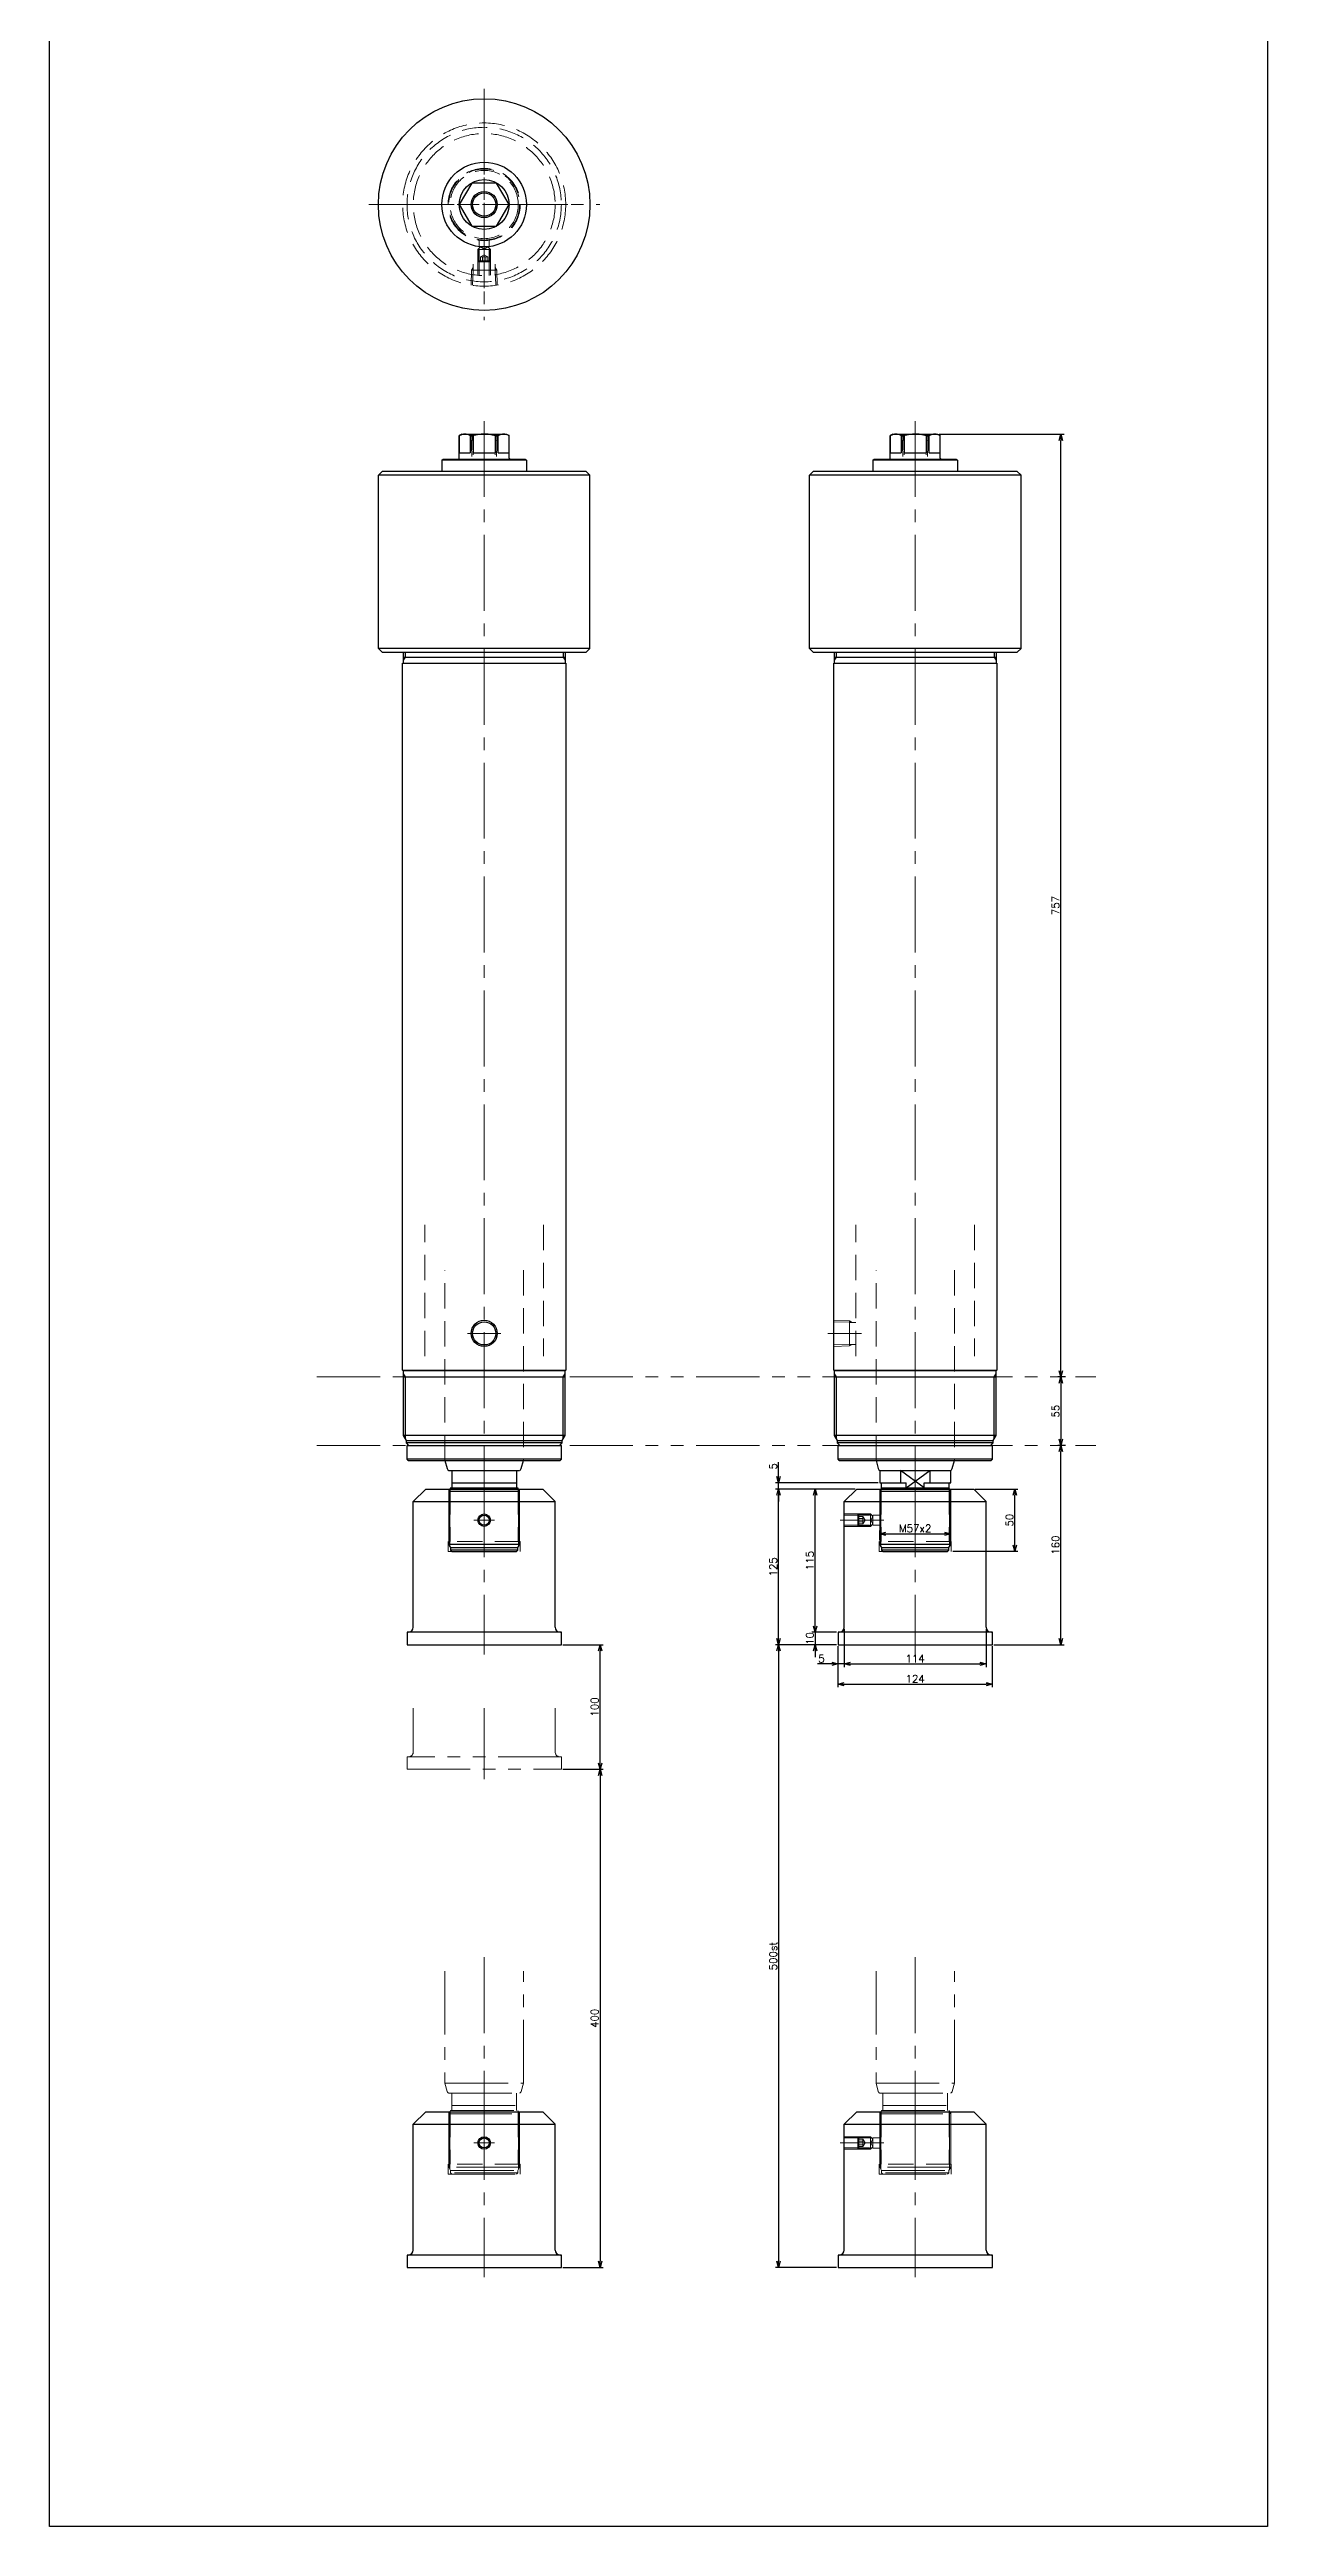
# Model space of a CAD drawing. Header units: millimetres. Extents: x 0 to 49006, y -7876 to 6995.
# Drawn here: x 17464 to 18443, y -3841 to -1852 of the extents above; entities that cross this region are included whole.
import ezdxf
from ezdxf.xclip import XClip

# ---------------------------------------------------------------- set-up
doc = ezdxf.new("R2010")
doc.units = ezdxf.units.MM
doc.header["$LTSCALE"] = 3.2
doc.header["$XCLIPFRAME"] = 0
doc.header["$PDMODE"] = 99
doc.header["$PDSIZE"] = 1
for name, pattern in [('CENTER2', [28.575, 19.05, -3.175, 3.175, -3.175]), ('HIDDEN', [9.525, 6.35, -3.175]), ('PHANTOM2', [31.75, 15.875, -3.175, 3.175, -3.175, 3.175, -3.175])]:
    doc.linetypes.add(name, pattern=pattern)
for name, color, linetype, lineweight in [('04_HIDDEN', 2, 'HIDDEN', 13), ('05_CENTER', 4, 'CENTER2', 13), ('06_PHANTOM', 2, 'PHANTOM2', 13), ('08_DIM', 3, 'Continuous', 13)]:
    doc.layers.add(name, color=color, linetype=linetype, lineweight=lineweight)
doc.layers.add('10_DRAFT', color=8, linetype='Continuous', lineweight=0, plot=False)
doc.styles.add('KSS_TXT', font='txt.shx', dxfattribs={"bigfont": 'extfont2.shx'})
doc.dimstyles.new('KSS_DIM', dxfattribs={"dimscale": 12, "dimtxt": 3, "dimasz": 2.5, "dimexe": 1.25, "dimexo": 0.625, "dimtad": 1, "dimdsep": 46, "dimtxsty": 'KSS_TXT', "dimblk": 'OPEN30', "dimcen": 0, "dimazin": 2, "dimtfac": 0.75, "dimtmove": 0, "dimatfit": 3, "dimldrblk": 'OPEN30', "dimfxl": 1.25, "dimtolj": 1, "dimarcsym": 0})

# ---------------------------------------------------------------- blocks, each defined once
blk = doc.blocks.new('SD5-500-NCa_1_1')
at = {"color": 0}
for p, q in [((-867, 82), (-864, 85)), ((-867, 82), (-867, -82)), ((-725, 85), (-864, 85)), ((-864, 85), (-864, -85)), ((-722, 82), (-725, 85)), ((-725, 85), (-725, -85)), ((-722, -82), (-722, 82)), ((-722, 65), (-713, 65)), ((-722, 63.5), (-718, 63.5)), ((-718, -65), (-718, 65)), ((-718, 63.5), (-715.4, 65)), ((-713, 65.5), (-145.5, 65.5)), ((-713, -65.5), (-713, 65.5)), ((-145.5, -65.5), (-145.5, 65.5)), ((-145, 65), (-145.5, 65.5)), ((-145, 65), (-145, -65)), ((-92.9, 65), (-145, 65)), ((-140, 63.5), (-142.6, 65)), ((-140, -65), (-140, 65)), ((-90.3, 63.5), (-140, 63.5)), ((-92.9, 65), (-92.9, -65)), ((-89, 62.7), (-92.9, 65)), ((-89, -62.8), (-89, 62.7)), ((-87, 62.7), (-89, 62.7)), ((-87, 62.7), (-87, -62.8)), ((-85, 60.7), (-87, 62.7)), ((-85, -62), (-85, 62)), ((-74, 62), (-85, 62)), ((-74, 62), (-74, -62)), ((-74, 62), (-73, 61)), ((-73, -61), (-73, 61)), ((-897, 18), (-895.8, 20)), ((-877.8, 20), (-895.8, 20)), ((-895.8, 20), (-895.8, 19.9)), ((-895.8, 19.9), (-882, 19.9)), ((-882, 11.2), (-882, 19.9)), ((-877, 33), (-876, 34)), ((-877, -33), (-877, 33)), ((-876, 34), (-876, -34)), ((-876, 34), (-867, 34)), ((-867, 34), (-867, -34)), ((-66.4, 29.7), (-73, 31.5)), ((-65, -28.5), (-65, 28.5)), ((-65, 26), (-51, 26)), ((-55, -26), (-55, 26)), ((-48.4, 28.5), (-51, 27)), ((-51, -27), (-51, 27)), ((-50.1, 27.5), (-3.9, 27.5)), ((-5.6, 28.5), (-48.4, 28.5)), ((-48.4, -28.5), (-48.4, 28.5)), ((-3, 27), (-5.6, 28.5)), ((-5.6, 28.5), (-5.6, -28.5)), ((-1, 27), (-3, 27)), ((-3, -27), (-3, 27)), ((0, 26), (-1, 27)), ((-1, 27), (-1, -27)), ((0, -26), (0, 26)), ((-897, -18), (-897, 18)), ((-897, 10.8), (-895.5, 9.3)), ((-895.8, 11.2), (-895.8, 8.7)), ((-882, 11.2), (-895.8, 11.2)), ((-895.8, 8.7), (-882, 8.7)), ((-882, -8.7), (-882, 8.7)), ((-895.5, -9.3), (-897, -10.8)), ((-897, -18), (-895.8, -20)), ((-895.8, -8.7), (-895.8, -11.2)), ((-882, -8.7), (-895.8, -8.7)), ((-895.8, -11.2), (-882, -11.2)), ((-882, -19.9), (-882, -11.2)), ((-895.8, -19.9), (-895.8, -20)), ((-882, -19.9), (-895.8, -19.9)), ((-877.8, -20), (-895.8, -20)), ((-876, -34), (-877, -33)), ((-876, -34), (-867, -34)), ((-73, -31.5), (-66.4, -29.7)), ((-65, -26), (-51, -26)), ((-51, -27), (-48.4, -28.5)), ((-3.9, -27.5), (-50.1, -27.5)), ((-48.4, -28.5), (-5.6, -28.5)), ((-5.6, -28.5), (-3, -27)), ((-3, -27), (-1, -27)), ((-1, -27), (0, -26)), ((-722, -63.5), (-718, -63.5)), ((-722, -65), (-713, -65)), ((-718, -63.5), (-715.4, -65)), ((-145.5, -65.5), (-713, -65.5)), ((-145.5, -65.5), (-145, -65)), ((-145, -65), (-92.9, -65)), ((-142.6, -65), (-140, -63.5)), ((-140, -63.5), (-90.3, -63.5)), ((-92.9, -65), (-89, -62.8)), ((-89, -62.8), (-87, -62.8)), ((-87, -62.8), (-85, -60.8)), ((-74, -62), (-85, -62)), ((-73, -61), (-74, -62)), ((-864, -85), (-867, -82)), ((-725, -85), (-864, -85)), ((-725, -85), (-722, -82))]:
    blk.add_line(p, q, dxfattribs=at)
for radius in [10.5, 9.32]:
    blk.add_circle((-175, 0), radius, dxfattribs=at)
for centre, radius, start, end in [((-877.8, 20.8), 0.8, 270, 0), ((-66.9, 27.8), 2, 20.9011, 75), ((-877.8, -20.8), 0.8, 0, 90), ((-66.9, -27.8), 2, 285, 339.0989)]:
    blk.add_arc(centre, radius, start, end, dxfattribs=at)
for points, start_tangent, end_tangent in [([(-895.8, 19.9), (-896.2, 19.2), (-896.5, 18.5), (-896.7, 17.8), (-896.8, 17.3), (-896.9, 16.7), (-897, 16.1), (-897, 15.6)], (-0.424612, -0.905375), (-0.035971, -0.999353)), ([(-897, 15.6), (-897, 15.1), (-896.9, 14.6), (-896.8, 14), (-896.7, 13.4), (-896.5, 12.9), (-896.3, 12.3), (-896.1, 11.8), (-895.8, 11.2)], (0.033003, -0.999455), (0.4305, -0.902591)), ([(-895.8, 8.7), (-896.1, 7.4), (-896.4, 6.2), (-896.6, 4.9), (-896.8, 3.6), (-896.9, 2.7), (-896.9, 1.8), (-897, 0.9), (-897, 0)], (-0.230061, -0.973176), (-0.014404, -0.999896)), ([(-897, 0), (-897, -1.1), (-896.9, -2.3), (-896.8, -3.4), (-896.7, -4.6), (-896.5, -5.7), (-896.3, -6.9), (-896.1, -7.8), (-895.8, -8.7)], (0.018431, -0.99983), (0.233877, -0.972266)), ([(-895.8, -11.2), (-896.2, -11.9), (-896.5, -12.7), (-896.7, -13.4), (-896.8, -13.9), (-896.9, -14.5), (-897, -15), (-897, -15.6)], (-0.424612, -0.905375), (-0.035971, -0.999353)), ([(-897, -15.6), (-897, -16.1), (-896.9, -16.6), (-896.8, -17.2), (-896.7, -17.7), (-896.5, -18.3), (-896.3, -18.8), (-896.1, -19.4), (-895.8, -19.9)], (0.033003, -0.999455), (0.4305, -0.902591))]:
    blk.add_spline(points, degree=3, dxfattribs=dict(at, start_tangent=start_tangent, end_tangent=end_tangent))
at = {"layer": '04_HIDDEN', "color": 0}
for p, q in [((-262.2, 47.7), (-156.8, 47.7)), ((-225.8, 31.5), (-73, 31.5)), ((-896.7, 10.5), (-879, 9.9)), ((-895.5, 9.3), (-880.5, 8.8)), ((-879, -9.9), (-896.7, -10.5)), ((-880.5, -8.8), (-895.5, -9.3)), ((-73, -31.5), (-225.8, -31.5)), ((-156.8, -47.8), (-262.2, -47.8))]:
    blk.add_line(p, q, dxfattribs=at)
at = {"layer": '05_CENTER', "color": 0}
for p, q in [((-907.5, 0), (4.4, 0)), ((-175, 13.5), (-175, -13.5)), ((325.8, 0), (508.2, 0))]:
    blk.add_line(p, q, dxfattribs=at)
at = {"layer": '06_PHANTOM', "color": 0}
for p, q in [((427, 31.5), (337.2, 31.5)), ((433.6, 29.7), (427, 31.5)), ((427, -31.5), (427, 31.5)), ((435, -28.5), (435, 28.5)), ((435, 26), (449, 26)), ((445, -26), (445, 26)), ((451.6, 28.5), (449, 27)), ((449, -27), (449, 27)), ((449.9, 27.5), (496.1, 27.5)), ((494.4, 28.5), (451.6, 28.5)), ((451.6, -28.5), (451.6, 28.5)), ((497, 27), (494.4, 28.5)), ((494.4, 28.5), (494.4, -28.5)), ((499, 27), (497, 27)), ((497, -27), (497, 27)), ((500, 26), (499, 27)), ((499, 27), (499, -27)), ((500, -26), (500, 26)), ((337.2, -31.5), (427, -31.5)), ((427, -31.5), (433.6, -29.7)), ((435, -26), (449, -26)), ((449, -27), (451.6, -28.5)), ((496.1, -27.5), (449.9, -27.5)), ((451.6, -28.5), (494.4, -28.5)), ((494.4, -28.5), (497, -27)), ((497, -27), (499, -27)), ((499, -27), (500, -26))]:
    blk.add_line(p, q, dxfattribs=at)
for centre, start, end in [((433.1, 27.8), 20.9011, 75), ((433.1, -27.8), 285, 339.0989)]:
    blk.add_arc(centre, 2, start, end, dxfattribs=at)
blk = doc.blocks.new('M10Tz_1_1')
at = {"color": 0}
for radius in [5, 4]:
    blk.add_circle((0, 0), radius, dxfattribs=at)
at = {"layer": '05_CENTER'}
for p, q in [((8.3, 0), (-8.3, 0)), ((0, -8.3), (0, 8.3))]:
    blk.add_line(p, q, dxfattribs=at)
blk = doc.blocks.new('A$C311A3C4E_1_1')
at = {"color": 0}
for p, q in [((-47, 100), (-57, 90)), ((-47, 100), (47, 100)), ((47, 100), (57, 90)), ((-57, -11), (-57, 90)), ((-57, 90), (57, 90)), ((57, -11), (57, 90))]:
    blk.add_line(p, q, dxfattribs=at)
blk.add_lwpolyline([(-62, -25), (62, -25), (62, -15), (-62, -15)], close=True, dxfattribs=at)
for centre, start, end in [((-61, -11), 270, 0), ((61, -11), 180, 270)]:
    blk.add_arc(centre, 4, start, end, dxfattribs=at)
at = {"layer": '04_HIDDEN'}
for p, q in [((-28.5, 100), (-28.5, 58)), ((-27.4, 100), (-27.4, 58)), ((27.4, 100), (27.4, 58)), ((28.5, 100), (28.5, 58))]:
    blk.add_line(p, q, dxfattribs=at)
blk.add_lwpolyline([(29, 50), (29, 58), (-29, 58), (-29, 50)], close=True, dxfattribs=at)
at = {"layer": '05_CENTER'}
blk.add_line((0, 106.4), (0, -32.8), dxfattribs=at)
at = {"color": 0}
blk.add_blockref('M10Tz_1_1', (0, 75), dxfattribs=at)
blk = doc.blocks.new('A$C068D405B_1_1')
at = {"color": 0}
for p, q in [((-47, 100), (-57, 90)), ((-47, 100), (47, 100)), ((47, 100), (57, 90)), ((-57, -11), (-57, 90)), ((-57, 90), (57, 90)), ((57, -11), (57, 90))]:
    blk.add_line(p, q, dxfattribs=at)
blk.add_lwpolyline([(-62, -25), (62, -25), (62, -15), (-62, -15)], close=True, dxfattribs=at)
for centre, start, end in [((-61, -11), 270, 0), ((61, -11), 180, 270)]:
    blk.add_arc(centre, 4, start, end, dxfattribs=at)
at = {"layer": '04_HIDDEN'}
for p, q in [((-28.5, 100), (-28.5, 58)), ((-27.4, 100), (-27.4, 58)), ((27.4, 100), (27.4, 58)), ((28.5, 100), (28.5, 58)), ((-57, 80), (-28.5, 80)), ((-57, 79), (-28.5, 79)), ((-57, 71), (-28.5, 71)), ((-57, 70), (-28.5, 70))]:
    blk.add_line(p, q, dxfattribs=at)
blk.add_lwpolyline([(29, 50), (29, 58), (-29, 58), (-29, 50)], close=True, dxfattribs=at)
at = {"layer": '05_CENTER'}
for p, q in [((0, 106.4), (0, -32.8)), ((-60.4, 75), (-25.1, 75))]:
    blk.add_line(p, q, dxfattribs=at)
blk = doc.blocks.new('MSSU10-12a_1_1')
at = {"color": 0}
for p, q in [((-12, 4.2), (-11.2, 5)), ((-12, 4.2), (-12, -4.2)), ((-12, 4.2), (-1.2, 4.2)), ((-11.2, 5), (-2, 5)), ((-11.2, 5), (-11.2, -5)), ((0, 3), (-2, 5)), ((-2, 5), (-2, -5)), ((0, -3), (0, 3)), ((-12, -4.2), (-1.2, -4.2)), ((-12, -4.2), (-11.2, -5)), ((-11.2, -5), (-2, -5)), ((0, -3), (-2, -5))]:
    blk.add_line(p, q, dxfattribs=at)
at = {"layer": '04_HIDDEN', "color": 0}
for p, q in [((-8, 2.9), (-12, 2.9)), ((-12, 1.4), (-8, 1.4)), ((-8, 2.9), (-8, -2.9)), ((-6.3, 0), (-8, 2.9)), ((-6.3, 0), (-8, -2.9)), ((0, 3), (-1.7, 0)), ((0, -3), (-1.7, 0)), ((-12, -1.4), (-8, -1.4)), ((-12, -2.9), (-8, -2.9))]:
    blk.add_line(p, q, dxfattribs=at)
at = {"layer": '05_CENTER', "color": 0}
blk.add_line((2, 0), (-14, 0), dxfattribs=at)
blk = doc.blocks.new('SEPN10a_1_1')
at = {"color": 3}
blk.add_lwpolyline([(-5.5, 4.1), (0, 4.1), (0, -4.1), (-5.5, -4.1)], close=True, dxfattribs=at)
at = {"layer": '10_DRAFT'}
blk.add_line((-5.5, 0), (0, 0), dxfattribs=at)
blk = doc.blocks.new('SDR5-500-NCa_1_1')
at = {"color": 0}
for p, q in [((-867, 82), (-864, 85)), ((-867, 82), (-867, -82)), ((-864, 85), (-864, -85)), ((-725, 85), (-864, 85)), ((-725, 85), (-725, -85)), ((-722, 82), (-725, 85)), ((-722, -82), (-722, 82)), ((-722, 65), (-713, 65)), ((-722, 63.5), (-718, 63.5)), ((-718, -65), (-718, 65)), ((-718, 63.5), (-715.4, 65)), ((-713, -65.5), (-713, 65.5)), ((-713, 65.5), (-145.5, 65.5)), ((-145.5, -65.5), (-145.5, 65.5)), ((-145, 65), (-145.5, 65.5)), ((-145, 65), (-145, -65)), ((-92.9, 65), (-145, 65)), ((-140, 63.5), (-142.6, 65)), ((-140, -65), (-140, 65)), ((-90.3, 63.5), (-140, 63.5)), ((-92.9, 65), (-92.9, -65)), ((-89, 62.7), (-92.9, 65)), ((-89, -62.8), (-89, 62.7)), ((-87, 62.7), (-89, 62.7)), ((-87, 62.7), (-87, -62.8)), ((-85, 60.7), (-87, 62.7)), ((-85, -62), (-85, 62)), ((-74, 62), (-85, 62)), ((-74, 62), (-73, 61)), ((-74, 62), (-74, -62)), ((-73, -61), (-73, 61)), ((-897, 18), (-895.8, 20)), ((-895.8, 20), (-895.8, 19.9)), ((-877.8, 20), (-895.8, 20)), ((-895.8, 19.9), (-882, 19.9)), ((-882, 11.2), (-882, 19.9)), ((-877, 33), (-876, 34)), ((-877, -33), (-877, 33)), ((-876, 34), (-876, -34)), ((-876, 34), (-867, 34)), ((-867, 34), (-867, -34)), ((-66.4, 29.7), (-73, 31.5)), ((-55, 28.5), (-65, 28.5)), ((-65, -28.5), (-65, 28.5)), ((-55, 7.3), (-55, 28.5)), ((-54.2, 27), (-51, 27)), ((-48.4, 28.5), (-51, 27)), ((-51, -27), (-51, 27)), ((-50.1, 27.5), (-3.9, 27.5)), ((-5.6, 28.5), (-48.4, 28.5)), ((-48.4, -28.5), (-48.4, 28.5)), ((-3, 27), (-5.6, 28.5)), ((-5.6, 28.5), (-5.6, -28.5)), ((-1, 27), (-3, 27)), ((-3, -27), (-3, 27)), ((0, 26), (-1, 27)), ((-1, 27), (-1, -27)), ((0, -26), (0, 26)), ((-897, -18), (-897, 18)), ((-897, 10.8), (-895.5, 9.3)), ((-895.8, 11.2), (-895.8, 8.7)), ((-882, 11.2), (-895.8, 11.2)), ((-895.8, 8.7), (-882, 8.7)), ((-882, -8.7), (-882, 8.7)), ((-51, -7.3), (-65, 11.7)), ((-65, 11.7), (-55, 11.7)), ((-51, 7.3), (-65, -11.7)), ((-51, 7.3), (-55, 7.3)), ((-895.5, -9.3), (-897, -10.8)), ((-897, -18), (-895.8, -20)), ((-895.8, -8.7), (-895.8, -11.2)), ((-882, -8.7), (-895.8, -8.7)), ((-895.8, -11.2), (-882, -11.2)), ((-882, -19.9), (-882, -11.2)), ((-65, -11.7), (-55, -11.7)), ((-55, -28.5), (-55, -7.3)), ((-51, -7.3), (-55, -7.3)), ((-895.8, -19.9), (-895.8, -20)), ((-882, -19.9), (-895.8, -19.9)), ((-877.8, -20), (-895.8, -20)), ((-876, -34), (-877, -33)), ((-876, -34), (-867, -34)), ((-73, -31.5), (-66.4, -29.7)), ((-65, -28.5), (-55, -28.5)), ((-51, -27), (-54.2, -27)), ((-51, -27), (-48.4, -28.5)), ((-3.9, -27.5), (-50.1, -27.5)), ((-48.4, -28.5), (-5.6, -28.5)), ((-5.6, -28.5), (-3, -27)), ((-3, -27), (-1, -27)), ((-1, -27), (0, -26)), ((-722, -63.5), (-718, -63.5)), ((-722, -65), (-713, -65)), ((-718, -63.5), (-715.4, -65)), ((-145.5, -65.5), (-713, -65.5)), ((-145.5, -65.5), (-145, -65)), ((-145, -65), (-92.9, -65)), ((-142.6, -65), (-140, -63.5)), ((-140, -63.5), (-90.3, -63.5)), ((-92.9, -65), (-89, -62.8)), ((-89, -62.8), (-87, -62.8)), ((-87, -62.8), (-85, -60.7)), ((-74, -62), (-85, -62)), ((-73, -61), (-74, -62)), ((-864, -85), (-867, -82)), ((-725, -85), (-864, -85)), ((-725, -85), (-722, -82))]:
    blk.add_line(p, q, dxfattribs=at)
for centre, radius, start, end in [((-877.8, 20.8), 0.8, 270, 0), ((-66.9, 27.8), 2, 20.9011, 75), ((-54.2, 27.8), 0.8, 180, 270), ((-877.8, -20.8), 0.8, 0, 90), ((-66.9, -27.8), 2, 285, 339.0989), ((-54.2, -27.8), 0.8, 90, 180)]:
    blk.add_arc(centre, radius, start, end, dxfattribs=at)
for points, start_tangent, end_tangent in [([(-895.8, 19.9), (-896.2, 19.2), (-896.5, 18.5), (-896.7, 17.8), (-896.8, 17.3), (-896.9, 16.7), (-897, 16.1), (-897, 15.6)], (-0.424612, -0.905375), (-0.035971, -0.999353)), ([(-897, 15.6), (-897, 15.1), (-896.9, 14.6), (-896.8, 14), (-896.7, 13.4), (-896.5, 12.9), (-896.3, 12.3), (-896.1, 11.8), (-895.8, 11.2)], (0.033003, -0.999455), (0.4305, -0.902591)), ([(-895.8, 8.7), (-896.1, 7.4), (-896.4, 6.2), (-896.6, 4.9), (-896.8, 3.6), (-896.9, 2.7), (-896.9, 1.8), (-897, 0.9), (-897, 0)], (-0.230061, -0.973176), (-0.014404, -0.999896)), ([(-897, 0), (-897, -1.1), (-896.9, -2.3), (-896.8, -3.4), (-896.7, -4.6), (-896.5, -5.7), (-896.3, -6.9), (-896.1, -7.8), (-895.8, -8.7)], (0.018431, -0.99983), (0.233877, -0.972266)), ([(-895.8, -11.2), (-896.2, -11.9), (-896.5, -12.7), (-896.7, -13.4), (-896.8, -13.9), (-896.9, -14.5), (-897, -15), (-897, -15.6)], (-0.424612, -0.905375), (-0.035971, -0.999353)), ([(-897, -15.6), (-897, -16.1), (-896.9, -16.6), (-896.8, -17.2), (-896.7, -17.7), (-896.5, -18.3), (-896.3, -18.8), (-896.1, -19.4), (-895.8, -19.9)], (0.033003, -0.999455), (0.4305, -0.902591))]:
    blk.add_spline(points, degree=3, dxfattribs=dict(at, start_tangent=start_tangent, end_tangent=end_tangent))
at = {"layer": '04_HIDDEN', "color": 0}
for p, q in [((-262.2, 47.7), (-156.8, 47.7)), ((-225.8, 31.5), (-73, 31.5)), ((-896.7, 10.5), (-879, 9.9)), ((-895.5, 9.3), (-880.5, 8.8)), ((-879, -9.9), (-896.7, -10.5)), ((-880.5, -8.8), (-895.5, -9.3)), ((-73, -31.5), (-225.8, -31.5)), ((-156.8, -47.8), (-262.2, -47.8)), ((-185.5, -65.5), (-185.1, -52.8)), ((-185.1, -52.8), (-183.8, -50.6)), ((-164.9, -52.8), (-185.1, -52.8)), ((-184.3, -65.5), (-183.9, -52.8)), ((-183.8, -52.8), (-183.8, -47.8)), ((-166.2, -52.8), (-166.2, -47.8)), ((-164.9, -52.8), (-166.2, -50.6)), ((-166.1, -52.8), (-165.7, -65.5)), ((-164.9, -52.8), (-164.5, -65.5))]:
    blk.add_line(p, q, dxfattribs=at)
at = {"layer": '05_CENTER', "color": 0}
for p, q in [((-907.5, 0), (4.4, 0)), ((325.8, 0), (508.2, 0)), ((-175, -43.1), (-175, -70.1))]:
    blk.add_line(p, q, dxfattribs=at)
at = {"layer": '06_PHANTOM', "color": 0}
for p, q in [((427, 31.5), (337.2, 31.5)), ((433.6, 29.7), (427, 31.5)), ((427, -31.5), (427, 31.5)), ((435, -28.5), (435, 28.5)), ((435, 26), (449, 26)), ((445, -26), (445, 26)), ((451.6, 28.5), (449, 27)), ((449, -27), (449, 27)), ((449.9, 27.5), (496.1, 27.5)), ((494.4, 28.5), (451.6, 28.5)), ((451.6, -28.5), (451.6, 28.5)), ((497, 27), (494.4, 28.5)), ((494.4, 28.5), (494.4, -28.5)), ((499, 27), (497, 27)), ((497, -27), (497, 27)), ((500, 26), (499, 27)), ((499, 27), (499, -27)), ((500, -26), (500, 26)), ((337.2, -31.5), (427, -31.5)), ((427, -31.5), (433.6, -29.7)), ((435, -26), (449, -26)), ((449, -27), (451.6, -28.5)), ((496.1, -27.5), (449.9, -27.5)), ((451.6, -28.5), (494.4, -28.5)), ((494.4, -28.5), (497, -27)), ((497, -27), (499, -27)), ((499, -27), (500, -26))]:
    blk.add_line(p, q, dxfattribs=at)
for centre, start, end in [((433.1, 27.8), 20.9011, 75), ((433.1, -27.8), 285, 339.0989)]:
    blk.add_arc(centre, 2, start, end, dxfattribs=at)
blk = doc.blocks.new('SD5-500-NCc_1_1')
at = {"color": 0}
blk.add_lwpolyline([(0, -20), (17.3, -10), (17.3, 10), (0, 20), (-17.3, 10), (-17.3, -10)], close=True, dxfattribs=at)
for radius in [85, 34, 20, 10.5, 9.32]:
    blk.add_circle((0, 0), radius, dxfattribs=at)
at = {"layer": '04_HIDDEN', "color": 0}
for p, q in [((52.8, 8.8), (47.8, 8.8)), ((52.8, 10.1), (50.6, 8.8)), ((52.8, 10.1), (64.7, 10.5)), ((52.8, 10.1), (52.8, -10.1)), ((52.8, 8.9), (64.8, 9.3)), ((52.8, -8.8), (47.8, -8.8)), ((52.8, -10.1), (50.6, -8.8)), ((64.8, -9.3), (52.8, -8.9)), ((64.7, -10.5), (52.8, -10.1))]:
    blk.add_line(p, q, dxfattribs=at)
blk.add_circle((0, 0), 65.5, dxfattribs=at)
at = {"layer": '05_CENTER', "color": 0}
for p, q in [((0, -92.8), (0, 92.8)), ((-92.8, 0), (92.8, 0))]:
    blk.add_line(p, q, dxfattribs=at)
blk = doc.blocks.new('A$C47854C93_1_1')
at = {"color": 0}
for radius in [62, 57, 28.5, 27.4]:
    blk.add_circle((0, 0), radius, dxfattribs=at)
at = {"layer": '04_HIDDEN'}
for p, q in [((-5, -56.8), (-5, -28.1)), ((-4, -56.9), (-4, -28.2)), ((4, -56.9), (4, -28.2)), ((5, -56.8), (5, -28.1))]:
    blk.add_line(p, q, dxfattribs=at)
blk.add_circle((0, 0), 29, dxfattribs=at)
at = {"layer": '05_CENTER'}
for p, q in [((0, -67.2), (0, 67.2)), ((67.2, 0), (-67.2, 0))]:
    blk.add_line(p, q, dxfattribs=at)
blk = doc.blocks.new('_Open30')
at = {"color": 0, "linetype": 'ByBlock', "lineweight": -2}
for p, q in [((-1, 0.27), (0, 0)), ((0, 0), (-1, -0.27)), ((0, 0), (-1, 0))]:
    blk.add_line(p, q, dxfattribs=at)
blk = doc.blocks.new('*D810')
at = {"layer": '08_DIM', "color": 0, "lineweight": -2, "transparency": 16777216}
for p, q in [((18208.2, -3008.2), (18242.5, -3008.2)), ((18240, -3053.2), (18240, -3013.2)), ((18190.2, -3058.2), (18242.5, -3058.2))]:
    blk.add_line(p, q, dxfattribs=at)
at = {"layer": 'Defpoints', "color": 0, "transparency": 16777216}
for p in [(18206.9, -3008.2), (18240, -3008.2), (18188.9, -3058.2)]:
    blk.add_point(p, dxfattribs=at)
at = {"layer": '08_DIM', "color": 0, "lineweight": -2, "transparency": 16777216, "xscale": 5, "yscale": 5, "zscale": 5}
for p, rotation in [((18240, -3008.2), 90), ((18240, -3058.2), 270)]:
    blk.add_blockref('_Open30', p, dxfattribs=dict(at, rotation=rotation))
at = {"layer": '08_DIM', "color": 0, "transparency": 16777216, "insert": (18235.7, -3033.2), "char_height": 6, "attachment_point": 5, "rotation": 90, "style": 'KSS_TXT'}
blk.add_mtext('\\A1;50', dxfattribs=at)
blk = doc.blocks.new('*D813')
at = {"layer": '08_DIM', "color": 0, "lineweight": -2, "transparency": 16777216}
for p, q in [((18079.5, -3118.2), (18079.5, -3113.2)), ((18096.7, -3123.2), (18077, -3123.2)), ((18096.7, -3133.2), (18077, -3133.2)), ((18079.5, -3123.2), (18079.5, -3133.2)), ((18079.5, -3138.2), (18079.5, -3143.2))]:
    blk.add_line(p, q, dxfattribs=at)
at = {"layer": 'Defpoints', "color": 0, "transparency": 16777216}
for p in [(18079.5, -3133.2), (18097.9, -3123.2), (18097.9, -3133.2)]:
    blk.add_point(p, dxfattribs=at)
at = {"layer": '08_DIM', "color": 0, "lineweight": -2, "transparency": 16777216, "xscale": 5, "yscale": 5, "zscale": 5}
for p, rotation in [((18079.5, -3123.2), 270), ((18079.5, -3133.2), 90)]:
    blk.add_blockref('_Open30', p, dxfattribs=dict(at, rotation=rotation))
at = {"layer": '08_DIM', "color": 0, "transparency": 16777216, "insert": (18075.3, -3128.2), "char_height": 6, "attachment_point": 5, "rotation": 90, "style": 'KSS_TXT'}
blk.add_mtext('\\A1;10', dxfattribs=at)
blk = doc.blocks.new('*D815')
at = {"layer": '08_DIM', "color": 0, "lineweight": -2, "transparency": 16777216}
for p, q in [((18131.4, -3049), (18131.4, -3041.6)), ((18188.4, -3049), (18188.4, -3041.6)), ((18136.4, -3044.1), (18183.4, -3044.1))]:
    blk.add_line(p, q, dxfattribs=at)
at = {"layer": 'Defpoints', "color": 0, "transparency": 16777216}
for p in [(18131.4, -3050.2), (18188.4, -3044.1), (18188.4, -3050.2)]:
    blk.add_point(p, dxfattribs=at)
at = {"layer": '08_DIM', "color": 0, "lineweight": -2, "transparency": 16777216, "xscale": 5, "yscale": 5, "zscale": 5, "rotation": 180}
blk.add_blockref('_Open30', (18131.4, -3044.1), dxfattribs=at)
at = {"layer": '08_DIM', "color": 0, "lineweight": -2, "transparency": 16777216, "xscale": 5, "yscale": 5, "zscale": 5}
blk.add_blockref('_Open30', (18188.4, -3044.1), dxfattribs=at)
at = {"layer": '08_DIM', "color": 0, "transparency": 16777216, "insert": (18159.9, -3039.8), "char_height": 6, "attachment_point": 5, "style": 'KSS_TXT'}
blk.add_mtext('\\A1;M57x2', dxfattribs=at)
blk = doc.blocks.new('*D841')
at = {"layer": '08_DIM', "color": 0, "lineweight": -2, "transparency": 16777216}
for p, q in [((18280.8, -2918.2), (18274.5, -2918.2)), ((18277, -2923.2), (18277, -2968.2)), ((18280.8, -2973.2), (18274.5, -2973.2))]:
    blk.add_line(p, q, dxfattribs=at)
at = {"layer": 'Defpoints', "color": 0, "transparency": 16777216}
for p in [(18282.1, -2918.2), (18277, -2973.2), (18282.1, -2973.2)]:
    blk.add_point(p, dxfattribs=at)
at = {"layer": '08_DIM', "color": 0, "lineweight": -2, "transparency": 16777216, "xscale": 5, "yscale": 5, "zscale": 5}
for p, rotation in [((18277, -2918.2), 90), ((18277, -2973.2), 270)]:
    blk.add_blockref('_Open30', p, dxfattribs=dict(at, rotation=rotation))
at = {"layer": '08_DIM', "color": 0, "transparency": 16777216, "insert": (18272.7, -2945.7), "char_height": 6, "attachment_point": 5, "rotation": 90, "style": 'KSS_TXT'}
blk.add_mtext('\\A1;55', dxfattribs=at)
blk = doc.blocks.new('*D843')
at = {"layer": '08_DIM', "color": 0, "lineweight": -2, "transparency": 16777216}
for p, q in [((18102.9, -3120.5), (18102.9, -3151.1)), ((18216.9, -3120.5), (18216.9, -3151.1)), ((18107.9, -3148.6), (18211.9, -3148.6))]:
    blk.add_line(p, q, dxfattribs=at)
at = {"layer": 'Defpoints', "color": 0, "transparency": 16777216}
for p in [(18102.9, -3119.2), (18216.9, -3119.2), (18216.9, -3148.6)]:
    blk.add_point(p, dxfattribs=at)
at = {"layer": '08_DIM', "color": 0, "lineweight": -2, "transparency": 16777216, "xscale": 5, "yscale": 5, "zscale": 5, "rotation": 180}
blk.add_blockref('_Open30', (18102.9, -3148.6), dxfattribs=at)
at = {"layer": '08_DIM', "color": 0, "lineweight": -2, "transparency": 16777216, "xscale": 5, "yscale": 5, "zscale": 5}
blk.add_blockref('_Open30', (18216.9, -3148.6), dxfattribs=at)
at = {"layer": '08_DIM', "color": 0, "transparency": 16777216, "insert": (18159.9, -3144.4), "char_height": 6, "attachment_point": 5, "style": 'KSS_TXT'}
blk.add_mtext('\\A1;114', dxfattribs=at)
blk = doc.blocks.new('*D844')
at = {"layer": '08_DIM', "color": 0, "lineweight": -2, "transparency": 16777216}
for p, q in [((18179.2, -2161.2), (18279.5, -2161.2)), ((18277, -2913.2), (18277, -2166.2)), ((18280.8, -2918.2), (18274.5, -2918.2))]:
    blk.add_line(p, q, dxfattribs=at)
at = {"layer": 'Defpoints', "color": 0, "transparency": 16777216}
for p in [(18177.9, -2161.2), (18277, -2161.2), (18282.1, -2918.2)]:
    blk.add_point(p, dxfattribs=at)
at = {"layer": '08_DIM', "color": 0, "lineweight": -2, "transparency": 16777216, "xscale": 5, "yscale": 5, "zscale": 5}
for p, rotation in [((18277, -2161.2), 90), ((18277, -2918.2), 270)]:
    blk.add_blockref('_Open30', p, dxfattribs=dict(at, rotation=rotation))
at = {"layer": '08_DIM', "color": 0, "transparency": 16777216, "insert": (18272.7, -2539.7), "char_height": 6, "attachment_point": 5, "rotation": 90, "style": 'KSS_TXT'}
blk.add_mtext('\\A1;757', dxfattribs=at)
blk = doc.blocks.new('*D845')
at = {"layer": '08_DIM', "color": 0, "lineweight": -2, "transparency": 16777216}
for p, q in [((18111.7, -3008.2), (18047.7, -3008.2)), ((18050.2, -3128.2), (18050.2, -3013.2)), ((18096.7, -3133.2), (18047.7, -3133.2))]:
    blk.add_line(p, q, dxfattribs=at)
at = {"layer": 'Defpoints', "color": 0, "transparency": 16777216}
for p in [(18050.2, -3008.2), (18112.9, -3008.2), (18097.9, -3133.2)]:
    blk.add_point(p, dxfattribs=at)
at = {"layer": '08_DIM', "color": 0, "lineweight": -2, "transparency": 16777216, "xscale": 5, "yscale": 5, "zscale": 5}
for p, rotation in [((18050.2, -3008.2), 90), ((18050.2, -3133.2), 270)]:
    blk.add_blockref('_Open30', p, dxfattribs=dict(at, rotation=rotation))
at = {"layer": '08_DIM', "color": 0, "transparency": 16777216, "insert": (18045.9, -3070.7), "char_height": 6, "attachment_point": 5, "rotation": 90, "style": 'KSS_TXT'}
blk.add_mtext('\\A1;125', dxfattribs=at)
blk = doc.blocks.new('*D847')
at = {"layer": '08_DIM', "color": 0, "lineweight": -2, "transparency": 16777216}
for p, q in [((18111.7, -3008.2), (18077, -3008.2)), ((18079.5, -3118.2), (18079.5, -3013.2)), ((18096.7, -3123.2), (18077, -3123.2))]:
    blk.add_line(p, q, dxfattribs=at)
at = {"layer": 'Defpoints', "color": 0, "transparency": 16777216}
for p in [(18079.5, -3008.2), (18112.9, -3008.2), (18097.9, -3123.2)]:
    blk.add_point(p, dxfattribs=at)
at = {"layer": '08_DIM', "color": 0, "lineweight": -2, "transparency": 16777216, "xscale": 5, "yscale": 5, "zscale": 5}
for p, rotation in [((18079.5, -3008.2), 90), ((18079.5, -3123.2), 270)]:
    blk.add_blockref('_Open30', p, dxfattribs=dict(at, rotation=rotation))
at = {"layer": '08_DIM', "color": 0, "transparency": 16777216, "insert": (18075.3, -3065.7), "char_height": 6, "attachment_point": 5, "rotation": 90, "style": 'KSS_TXT'}
blk.add_mtext('\\A1;115', dxfattribs=at)
blk = doc.blocks.new('*D848')
at = {"layer": '08_DIM', "color": 0, "lineweight": -2, "transparency": 16777216}
for p, q in [((17876.9, -3133.2), (17909.2, -3133.2)), ((17906.7, -3228.2), (17906.7, -3138.2)), ((17876.9, -3233.2), (17909.2, -3233.2))]:
    blk.add_line(p, q, dxfattribs=at)
at = {"layer": 'Defpoints', "color": 0, "transparency": 16777216}
for p in [(17875.6, -3133.2), (17906.7, -3133.2), (17875.6, -3233.2)]:
    blk.add_point(p, dxfattribs=at)
at = {"layer": '08_DIM', "color": 0, "lineweight": -2, "transparency": 16777216, "xscale": 5, "yscale": 5, "zscale": 5}
for p, rotation in [((17906.7, -3133.2), 90), ((17906.7, -3233.2), 270)]:
    blk.add_blockref('_Open30', p, dxfattribs=dict(at, rotation=rotation))
at = {"layer": '08_DIM', "color": 0, "transparency": 16777216, "insert": (17902.4, -3183.2), "char_height": 6, "attachment_point": 5, "rotation": 90, "style": 'KSS_TXT'}
blk.add_mtext('\\A1;100', dxfattribs=at)
blk = doc.blocks.new('*D849')
at = {"layer": '08_DIM', "color": 0, "lineweight": -2, "transparency": 16777216}
for p, q in [((18097.9, -3134.5), (18097.9, -3167.4)), ((18221.9, -3134.5), (18221.9, -3167.4)), ((18102.9, -3164.9), (18216.9, -3164.9))]:
    blk.add_line(p, q, dxfattribs=at)
at = {"layer": 'Defpoints', "color": 0, "transparency": 16777216}
for p in [(18097.9, -3133.2), (18221.9, -3133.2), (18221.9, -3164.9)]:
    blk.add_point(p, dxfattribs=at)
at = {"layer": '08_DIM', "color": 0, "lineweight": -2, "transparency": 16777216, "xscale": 5, "yscale": 5, "zscale": 5, "rotation": 180}
blk.add_blockref('_Open30', (18097.9, -3164.9), dxfattribs=at)
at = {"layer": '08_DIM', "color": 0, "lineweight": -2, "transparency": 16777216, "xscale": 5, "yscale": 5, "zscale": 5}
blk.add_blockref('_Open30', (18221.9, -3164.9), dxfattribs=at)
at = {"layer": '08_DIM', "color": 0, "transparency": 16777216, "insert": (18159.9, -3160.6), "char_height": 6, "attachment_point": 5, "style": 'KSS_TXT'}
blk.add_mtext('\\A1;124', dxfattribs=at)
blk = doc.blocks.new('*D854')
at = {"layer": '08_DIM', "color": 0, "lineweight": -2, "transparency": 16777216}
for p, q in [((18279.6, -2973.2), (18274.5, -2973.2)), ((18277, -3128.2), (18277, -2978.2)), ((18223.2, -3133.2), (18279.5, -3133.2))]:
    blk.add_line(p, q, dxfattribs=at)
at = {"layer": 'Defpoints', "color": 0, "transparency": 16777216}
for p in [(18277, -2973.2), (18280.8, -2973.2), (18221.9, -3133.2)]:
    blk.add_point(p, dxfattribs=at)
at = {"layer": '08_DIM', "color": 0, "lineweight": -2, "transparency": 16777216, "xscale": 5, "yscale": 5, "zscale": 5}
for p, rotation in [((18277, -2973.2), 90), ((18277, -3133.2), 270)]:
    blk.add_blockref('_Open30', p, dxfattribs=dict(at, rotation=rotation))
at = {"layer": '08_DIM', "color": 0, "transparency": 16777216, "insert": (18272.7, -3053.2), "char_height": 6, "attachment_point": 5, "rotation": 90, "style": 'KSS_TXT'}
blk.add_mtext('\\A1;160', dxfattribs=at)
blk = doc.blocks.new('*D857')
at = {"layer": '08_DIM', "color": 0, "lineweight": -2, "transparency": 16777216}
for p, q in [((17876.9, -3233.2), (17909.2, -3233.2)), ((17906.7, -3238.2), (17906.7, -3628.2)), ((17876.9, -3633.2), (17909.2, -3633.2))]:
    blk.add_line(p, q, dxfattribs=at)
at = {"layer": 'Defpoints', "color": 0, "transparency": 16777216}
for p in [(17875.6, -3233.2), (17875.6, -3633.2), (17906.7, -3633.2)]:
    blk.add_point(p, dxfattribs=at)
at = {"layer": '08_DIM', "color": 0, "lineweight": -2, "transparency": 16777216, "xscale": 5, "yscale": 5, "zscale": 5}
for p, rotation in [((17906.7, -3233.2), 90), ((17906.7, -3633.2), 270)]:
    blk.add_blockref('_Open30', p, dxfattribs=dict(at, rotation=rotation))
at = {"layer": '08_DIM', "color": 0, "transparency": 16777216, "insert": (17902.4, -3433.2), "char_height": 6, "attachment_point": 5, "rotation": 90, "style": 'KSS_TXT'}
blk.add_mtext('\\A1;400', dxfattribs=at)
blk = doc.blocks.new('*D860')
at = {"layer": '08_DIM', "color": 0, "lineweight": -2, "transparency": 16777216}
for p, q in [((18096.7, -3133.2), (18047.7, -3133.2)), ((18050.2, -3138.2), (18050.2, -3628.2)), ((18096.7, -3633.2), (18047.7, -3633.2))]:
    blk.add_line(p, q, dxfattribs=at)
at = {"layer": 'Defpoints', "color": 0, "transparency": 16777216}
for p in [(18097.9, -3133.2), (18050.2, -3633.2), (18097.9, -3633.2)]:
    blk.add_point(p, dxfattribs=at)
at = {"layer": '08_DIM', "color": 0, "lineweight": -2, "transparency": 16777216, "xscale": 5, "yscale": 5, "zscale": 5}
for p, rotation in [((18050.2, -3133.2), 90), ((18050.2, -3633.2), 270)]:
    blk.add_blockref('_Open30', p, dxfattribs=dict(at, rotation=rotation))
at = {"layer": '08_DIM', "color": 0, "transparency": 16777216, "insert": (18045.9, -3383.2), "char_height": 6, "attachment_point": 5, "rotation": 90, "style": 'KSS_TXT'}
blk.add_mtext('\\A1;500st', dxfattribs=at)
blk = doc.blocks.new('*D1084')
at = {"layer": '08_DIM', "color": 0, "lineweight": -2, "transparency": 16777216}
for p, q in [((18050.2, -2998.2), (18050.2, -2986.7)), ((18130.2, -3003.2), (18047.7, -3003.2)), ((18111.7, -3008.2), (18047.7, -3008.2)), ((18050.2, -3008.2), (18050.2, -3003.2)), ((18050.2, -3013.2), (18050.2, -3018.2))]:
    blk.add_line(p, q, dxfattribs=at)
at = {"layer": 'Defpoints', "color": 0, "transparency": 16777216}
for p in [(18050.2, -3003.2), (18112.9, -3008.2), (18131.4, -3003.2)]:
    blk.add_point(p, dxfattribs=at)
at = {"layer": '08_DIM', "color": 0, "lineweight": -2, "transparency": 16777216, "xscale": 5, "yscale": 5, "zscale": 5}
for p, rotation in [((18050.2, -3003.2), 270), ((18050.2, -3008.2), 90)]:
    blk.add_blockref('_Open30', p, dxfattribs=dict(at, rotation=rotation))
at = {"layer": '08_DIM', "color": 0, "transparency": 16777216, "insert": (18045.9, -2990), "char_height": 6, "attachment_point": 5, "rotation": 90, "style": 'KSS_TXT'}
blk.add_mtext('\\A1;5', dxfattribs=at)
blk = doc.blocks.new('*D1137')
at = {"layer": '08_DIM', "color": 0, "lineweight": -2, "transparency": 16777216}
for p, q in [((18102.9, -3120.5), (18102.9, -3151.1)), ((18097.9, -3134.5), (18097.9, -3151.1)), ((18092.9, -3148.6), (18081.4, -3148.6)), ((18102.9, -3148.6), (18097.9, -3148.6)), ((18107.9, -3148.6), (18112.9, -3148.6))]:
    blk.add_line(p, q, dxfattribs=at)
at = {"layer": 'Defpoints', "color": 0, "transparency": 16777216}
for p in [(18102.9, -3119.2), (18097.9, -3133.2), (18097.9, -3148.6)]:
    blk.add_point(p, dxfattribs=at)
at = {"layer": '08_DIM', "color": 0, "lineweight": -2, "transparency": 16777216, "xscale": 5, "yscale": 5, "zscale": 5}
blk.add_blockref('_Open30', (18097.9, -3148.6), dxfattribs=at)
at = {"layer": '08_DIM', "color": 0, "lineweight": -2, "transparency": 16777216, "xscale": 5, "yscale": 5, "zscale": 5, "rotation": 180}
blk.add_blockref('_Open30', (18102.9, -3148.6), dxfattribs=at)
at = {"layer": '08_DIM', "color": 0, "transparency": 16777216, "insert": (18084.7, -3144.4), "char_height": 6, "attachment_point": 5, "style": 'KSS_TXT'}
blk.add_mtext('\\A1;5', dxfattribs=at)

msp = doc.modelspace()

# ---------------------------------------------------------------- linework, layer by layer
at = {"color": 3}
msp.add_lwpolyline([(17464.375, -1829.535), (18442.985, -1829.535), (18442.985, -3841.168), (17464.375, -3841.168)], close=True, dxfattribs=at)
at = {"layer": '06_PHANTOM'}
for p, q in [((17679.18, -2918.23), (18304.954, -2918.23)), ((17679.18, -2973.23), (18304.954, -2973.23))]:
    msp.add_line(p, q, dxfattribs=at)

# ---------------------------------------------------------------- block references
at = {"color": 4, "rotation": 270}
for name, p in [('SD5-500-NCc_1_1', (17813.625, -1976.883)), ('SD5-500-NCa_1_1', (17813.625, -3058.23)), ('SDR5-500-NCa_1_1', (18159.941, -3058.23))]:
    msp.add_blockref(name, p, dxfattribs=at)
for name, p in [('A$C311A3C4E_1_1', (17813.625, -3108.23)), ('A$C068D405B_1_1', (18159.941, -3108.23)), ('A$C311A3C4E_1_1', (17813.625, -3608.23)), ('A$C068D405B_1_1', (18159.941, -3608.23))]:
    msp.add_blockref(name, p)
at = {"layer": '04_HIDDEN'}
msp.add_blockref('A$C47854C93_1_1', (17813.625, -1976.883), dxfattribs=at)
at = {"layer": '04_HIDDEN', "xscale": -1, "rotation": 270}
msp.add_blockref('SEPN10a_1_1', (17813.625, -2005.383), dxfattribs=at)
at = {"layer": '04_HIDDEN', "color": 4, "xscale": -1, "rotation": 270}
msp.add_blockref('MSSU10-12a_1_1', (17813.625, -2010.883), dxfattribs=at)
at = {"layer": '06_PHANTOM', "color": 4}
for p in [(18125.941, -3033.23), (18125.941, -3533.23)]:
    msp.add_blockref('MSSU10-12a_1_1', p, dxfattribs=at)
at = {"layer": '06_PHANTOM'}
for p in [(18131.441, -3033.23), (18131.441, -3533.23)]:
    msp.add_blockref('SEPN10a_1_1', p, dxfattribs=at)
ref = msp.add_blockref('A$C311A3C4E_1_1', (17813.625, -3208.23), dxfattribs=at)
XClip(ref).set_block_clipping_path([(-70.2445886417, -34.9982133281), (71.1812040243, 23.9874838747)])

# ---------------------------------------------------------------- dimensions: what is measured, and where the dimension line sits
at = {"layer": '08_DIM'}
for base, p1, p2, picture, middle in [((18277, -2161.23), (18282.099, -2918.23), (18177.941, -2161.23), '*D844', (18272.746, -2539.73)), ((18277, -2973.23), (18282.099, -2918.23), (18282.099, -2973.23), '*D841', (18272.741, -2945.73)), ((18050.192, -3003.23), (18112.941, -3008.23), (18131.441, -3003.23), '*D1084', (18045.938, -2989.98)), ((18239.992, -3008.23), (18188.941, -3058.23), (18206.941, -3008.23), '*D810', (18235.738, -3033.23)), ((18079.516, -3133.23), (18097.941, -3123.23), (18097.941, -3133.23), '*D813', (18075.266, -3128.23))]:
    dim = msp.add_linear_dim(base=base, p1=p1, p2=p2, angle=90, dimstyle='KSS_DIM', override={"dimscale": 2}, dxfattribs=at)
    dim.commit()
    dim.dimension.update_dxf_attribs({"geometry": picture, "text_midpoint": middle})
at = {"layer": '08_DIM', "color": 1}
for base, p1, p2, picture, middle in [((18277, -2973.23), (18221.941, -3133.23), (18280.849, -2973.23), '*D854', (18272.75, -3053.23)), ((18050.192, -3008.23), (18097.941, -3133.23), (18112.941, -3008.23), '*D845', (18045.938, -3070.73)), ((18079.516, -3008.23), (18097.941, -3123.23), (18112.941, -3008.23), '*D847', (18075.262, -3065.73)), ((17906.665, -3133.23), (17875.625, -3233.23), (17875.625, -3133.23), '*D848', (17902.415, -3183.23)), ((17906.665, -3633.23), (17875.625, -3233.23), (17875.625, -3633.23), '*D857', (17902.415, -3433.23))]:
    dim = msp.add_linear_dim(base=base, p1=p1, p2=p2, angle=90, dimstyle='KSS_DIM', override={"dimscale": 2}, dxfattribs=at)
    dim.commit()
    dim.dimension.update_dxf_attribs({"geometry": picture, "text_midpoint": middle})
at = {"layer": '08_DIM'}
dim = msp.add_linear_dim(base=(18188.441, -3044.07), p1=(18131.441, -3050.23), p2=(18188.441, -3050.23), text='M57x2', dimstyle='KSS_DIM', override={"dimscale": 2}, dxfattribs=at)
dim.commit()
dim.dimension.update_dxf_attribs({"geometry": '*D815', "text_midpoint": (18159.941, -3039.815)})
at = {"layer": '08_DIM', "color": 1}
for base, p1, p2, picture, middle in [((18097.941, -3148.625), (18102.941, -3119.23), (18097.941, -3133.23), '*D1137', (18084.691, -3144.371)), ((18216.941, -3148.625), (18102.941, -3119.23), (18216.941, -3119.23), '*D843', (18159.941, -3144.375)), ((18221.941, -3164.871), (18097.941, -3133.23), (18221.941, -3133.23), '*D849', (18159.941, -3160.621))]:
    dim = msp.add_linear_dim(base=base, p1=p1, p2=p2, dimstyle='KSS_DIM', override={"dimscale": 2}, dxfattribs=at)
    dim.commit()
    dim.dimension.update_dxf_attribs({"geometry": picture, "text_midpoint": middle})
at = {"layer": '08_DIM'}
dim = msp.add_linear_dim(base=(18050.192, -3633.23), p1=(18097.941, -3133.23), p2=(18097.941, -3633.23), angle=90, text='<>st', dimstyle='KSS_DIM', override={"dimscale": 2}, dxfattribs=at)
dim.commit()
dim.dimension.update_dxf_attribs({"geometry": '*D860', "text_midpoint": (18045.938, -3383.23)})

doc.saveas('drawing.dxf')
